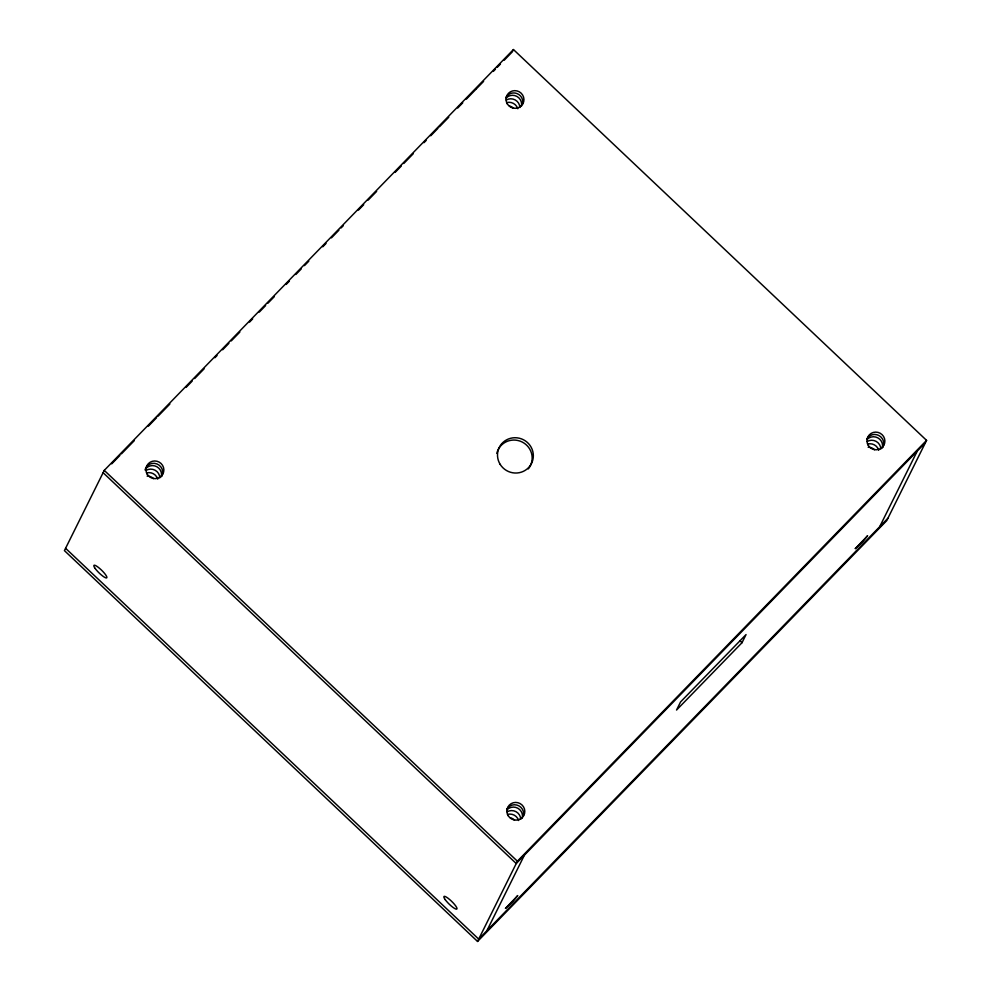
<?xml version="1.0" encoding="UTF-8"?>
<svg xmlns="http://www.w3.org/2000/svg" width="991" height="991" viewBox="0 0 991 991"><rect width="100%" height="100%" fill="white"/><g stroke="black" fill="none" stroke-linecap="round" stroke-linejoin="round"><path stroke-width="1.49" d="M104.266 470.378L64.427 550.624L477.551 941.45L886.734 520.622L926.573 440.376L513.449 49.55L104.266 470.378L517.389 861.204L477.551 941.45M513.449 49.55L512.285 51.879L504.109 60.29M486.891 930.71L524.425 855.109M742.011 642.713L746.05 634.574L680.582 701.901L676.543 710.039L742.011 642.713L739.843 640.657M879.698 526.716L917.232 451.128M111.723 463.838L114.956 460.518M115.613 459.849L119.923 455.402M121.422 453.878L134.342 440.586M148.34 426.192L156.615 417.669M158.027 416.22L169.87 404.043M186.023 387.431L192.229 381.04M194.645 378.562L204.096 368.838M214.898 357.739L217.054 355.521M222.641 349.773L228.921 343.307M231.25 340.916L239.859 332.059M249.559 322.087L252.668 318.891M259.246 312.115L265.613 305.575M267.855 303.258L274.321 296.619M286.164 284.442L289.397 281.11M295.826 274.495L301.239 268.933M304.46 265.613L308.783 261.178M322.781 246.784L326.051 243.414M331.44 237.865L338.922 230.172M341.077 227.955L343.307 225.663M358.42 210.129L363.697 204.703M368.132 200.132L376.617 191.412M395.112 172.384L401.38 165.943M403.746 163.515L413.222 153.754M423.987 142.679L426.142 140.474M430.726 135.767L437.997 128.285M439.36 126.885L448.762 117.211M457.706 108.019L459.861 105.802M460.604 105.034L462.76 102.816M466.34 99.137L475.68 89.524M476.052 89.153L483.596 81.386M493.32 71.389L495.475 69.172M497.209 67.376L500.443 64.056M517.389 861.204L926.573 440.376M925.408 442.704L516.237 863.533L103.114 472.695M887.886 518.305L478.715 939.121L65.592 548.296M145.033 469.945A8.993 8.783 26.4 0 1 156.925 463.937A8.993 8.783 26.4 0 1 161.644 476.46M146.073 468.285A8.993 8.783 26.4 0 1 161.322 476.646M506.81 809.263A8.993 8.783 26.4 0 1 523.409 815.779M507.02 809.746A8.993 8.783 26.4 0 1 522.257 818.108M866.877 438.951A8.993 8.783 26.4 0 1 879.005 435.582A8.993 8.783 26.4 0 1 882.659 447.598M505.943 97.477A8.993 8.783 26.4 0 1 522.554 103.993M496.825 453.321A17.999 17.565 26.4 0 1 522.046 441.949A17.999 17.565 26.4 0 1 528.327 468.904M146.557 472.942A8.993 8.783 26.4 0 1 157.718 479.062M147.126 476.101A8.993 8.783 26.4 0 1 153.543 478.616M146.16 470.353A8.993 8.783 26.4 0 1 159.824 477.848M509.535 106.049A8.993 8.783 26.4 0 1 513.623 108.292M506.636 102.618A8.993 8.783 26.4 0 1 517.785 108.737M506.153 97.96A8.993 8.783 26.4 0 1 521.39 106.322M506.228 100.029A8.993 8.783 26.4 0 1 519.891 107.523M867.088 439.422A8.993 8.783 26.4 0 1 882.337 447.783M507.491 814.404A8.993 8.783 26.4 0 1 518.652 820.523M510.402 817.835A8.993 8.783 26.4 0 1 514.478 820.077M507.095 811.815A8.993 8.783 26.4 0 1 520.758 819.309M868.153 447.238A8.993 8.783 26.4 0 1 874.558 449.753M867.571 444.079A8.993 8.783 26.4 0 1 878.732 450.199M867.175 441.49A8.993 8.783 26.4 0 1 880.838 448.985M505.509 908.363L512.372 902.12L517.748 895.554L505.509 908.363M855.332 548.58L862.22 542.325L867.62 535.722L855.332 548.58M445.207 899.63A8.993 1.858 44.2 0 0 456.504 909.168A8.993 1.858 44.2 0 0 449.58 899.469A8.993 1.858 44.2 0 0 445.207 899.63M95.161 568.462A8.956 1.846 44.2 0 0 106.409 577.964A8.956 1.846 44.2 0 0 99.509 568.314A8.956 1.846 44.2 0 0 95.161 568.462M147.287 474.305A8.993 8.783 26.4 0 0 162.797 474.132A8.993 8.783 26.4 0 0 154.633 460.976A8.993 8.783 26.4 0 0 147.287 474.305M507.367 103.981A8.993 8.783 26.4 0 0 522.876 103.807A8.993 8.783 26.4 0 0 514.713 90.652A8.993 8.783 26.4 0 0 507.367 103.981M508.234 815.766A8.993 8.783 26.4 0 0 523.744 815.593A8.993 8.783 26.4 0 0 515.58 802.437A8.993 8.783 26.4 0 0 508.234 815.766M868.314 445.442A8.993 8.783 26.4 0 0 883.811 445.269A8.993 8.783 26.4 0 0 875.648 432.113A8.993 8.783 26.4 0 0 868.314 445.442M500.182 464.383A17.999 17.565 26.4 0 0 531.201 464.036A17.999 17.565 26.4 0 0 514.874 437.725A17.999 17.565 26.4 0 0 500.182 464.383"/></g></svg>
